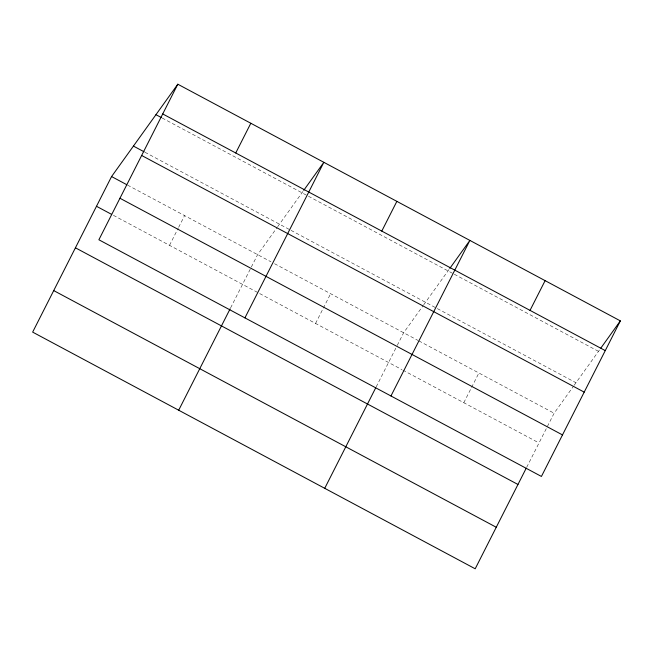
<?xml version="1.0" encoding="UTF-8"?>
<svg xmlns="http://www.w3.org/2000/svg" width="653" height="653" viewBox="0 0 653 653"><rect width="100%" height="100%" fill="white"/><g stroke="black" fill="none" stroke-linecap="round" stroke-linejoin="round"><path stroke-width="0.49" stroke-dasharray="3.27 2.45" d="M169.511 245.332L178.196 228.215M178.653 227.317L184.595 215.604M230.623 307.857L257.609 254.654L277.109 227.481M315.554 323.431L330.63 293.703M376.201 386.854L396.795 346.27M397.253 345.372L403.652 332.752L423.144 305.58M463.801 402.721L478.886 372.994M526.669 467.328L554.119 413.227L573.612 386.045M277.696 226.656L303.172 191.141M423.74 304.755L449.207 269.24M574.199 385.221L599.674 349.706M162.181 118.022L453.402 273.762M454.3 274.244L598.491 351.355M145.007 152.271L290.152 229.897M291.042 230.37L575.979 382.748M127.596 185.126L270.971 261.796M274.529 263.706L417.985 340.417M418.875 340.899L554.119 413.227M113.41 215.327L402.003 369.671M402.901 370.145L539.035 442.954"/><path stroke-width="0.98" d="M177.804 84.213L98.881 239.773L541.427 476.445L620.35 320.884L177.804 84.213L111.573 176.555L32.65 332.116L475.196 568.787L526.212 468.225M235.741 152.99L250.825 123.262M178.693 410.215L230.166 308.755M244.924 317.88L323.847 162.311L303.759 190.317M381.785 231.097L396.861 201.369M324.729 488.322L375.744 387.76M390.959 395.979L469.882 240.418L449.803 268.416M530.032 310.379L545.116 280.651M600.858 348.065L620.35 320.884M162.719 113.94L605.266 350.612M155.945 114.683L161.291 117.54M133.424 146.084L144.117 151.798M141.652 155.471L584.198 392.135M111.573 176.555L126.706 184.652M119.948 198.251L562.494 434.922M96.489 206.283L111.63 214.38M75.422 247.805L517.968 484.477M53.717 290.593L496.264 527.257"/></g></svg>
